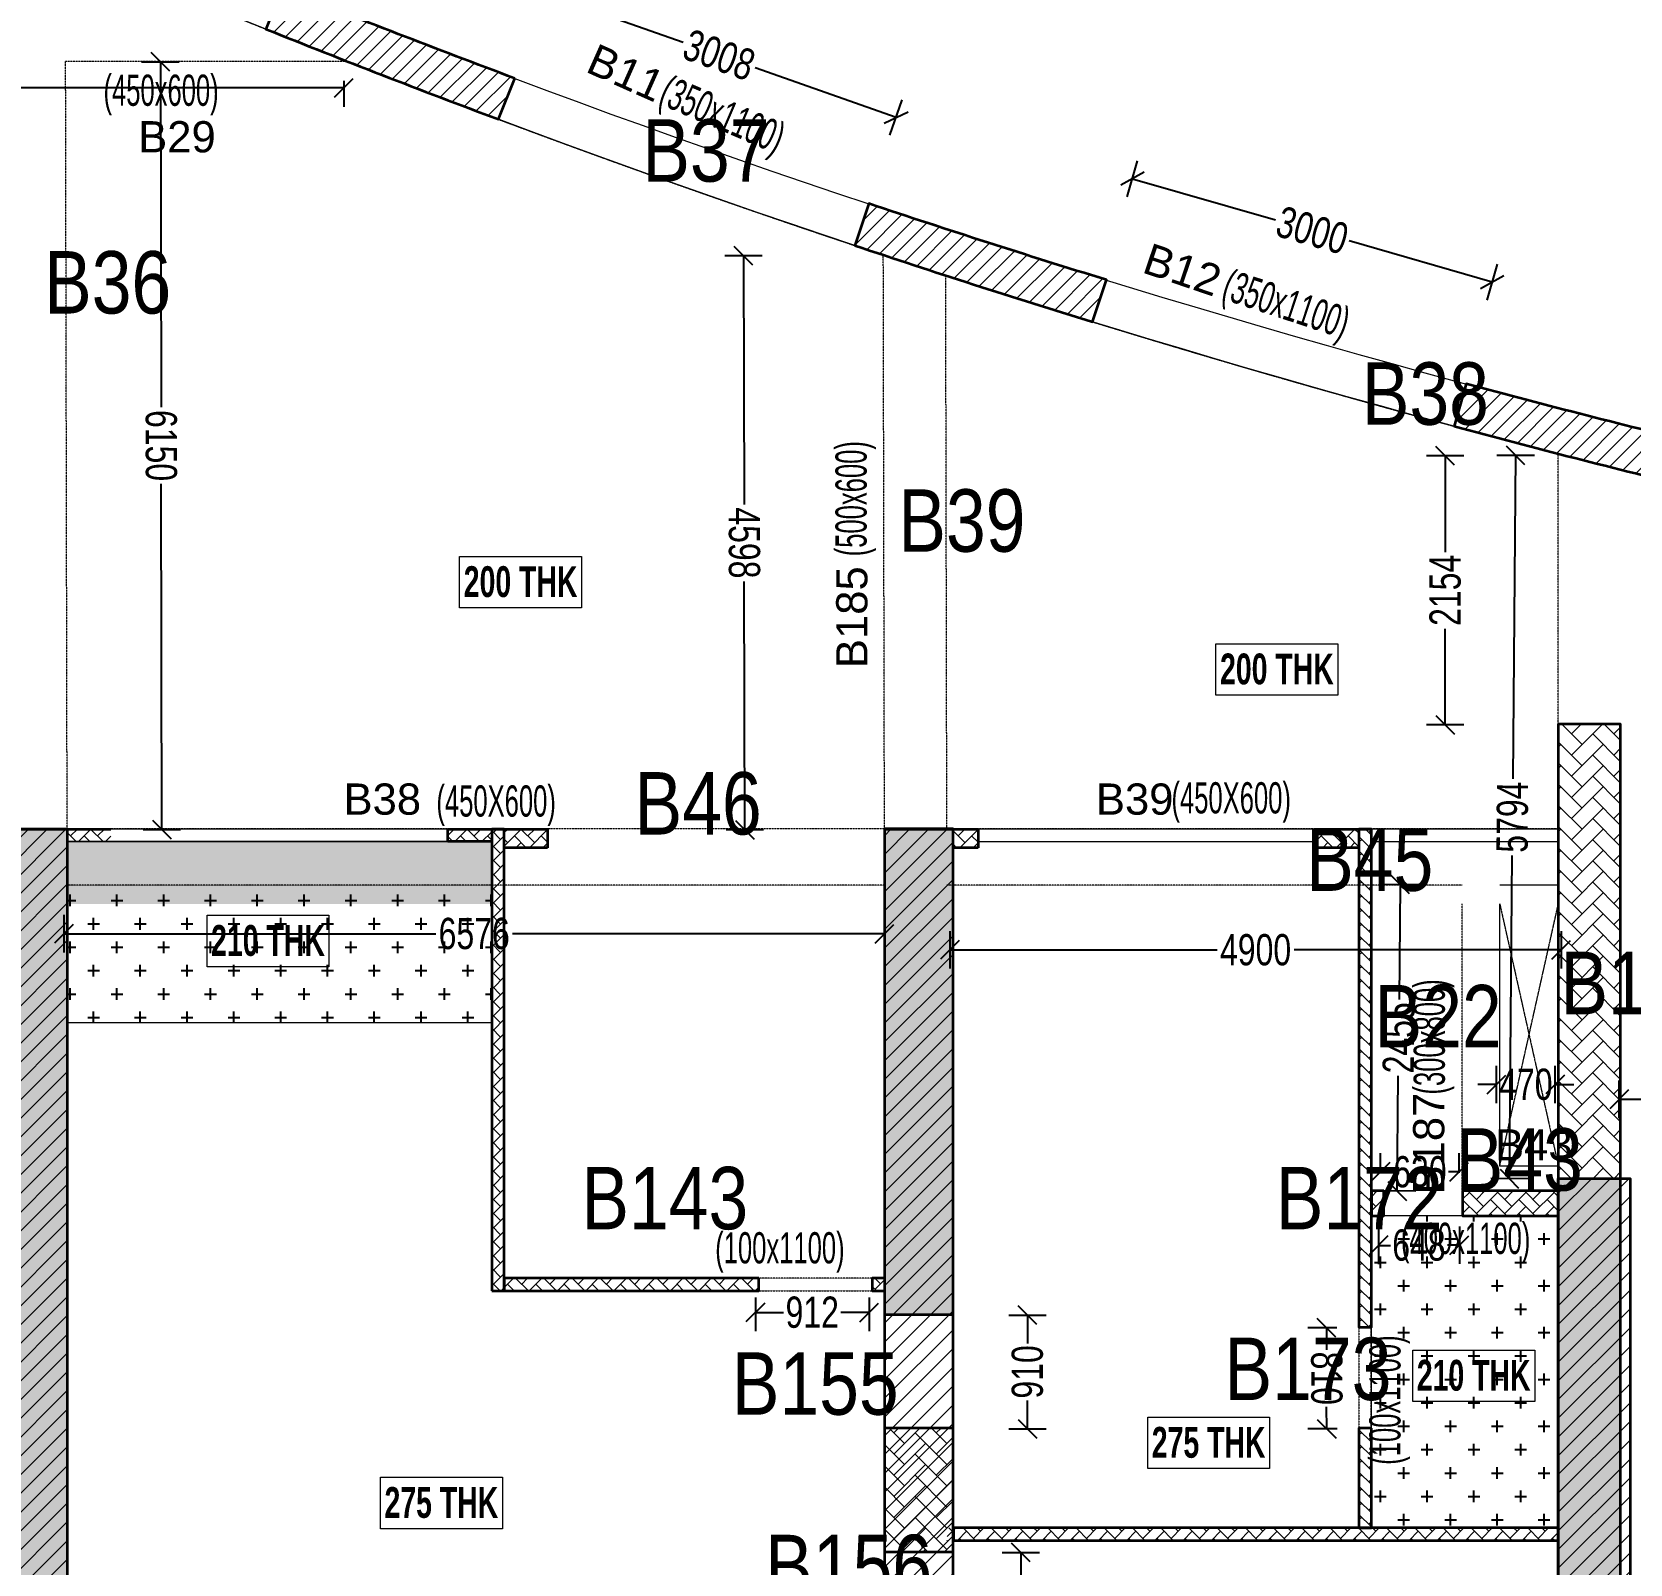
# Model space of a CAD drawing. Header units: millimetres. Extents: x 1 to 72184, y 68 to 60126.
# Drawn here: x 52328 to 65135, y 27172 to 39447 of the extents above; entities that cross this region are included whole.
import ezdxf
from ezdxf.enums import TextEntityAlignment as Align

# ---------------------------------------------------------------- set-up
doc = ezdxf.new("R2010")
doc.units = ezdxf.units.MM
doc.linetypes.add('HIDDEN', pattern=[0.375, 0.25, -0.125])
for name, color, linetype, lineweight in [('A-FLOR-IDEN', 11, 'Continuous', 9), ('A-HIDD-ABVE', 8, 'HIDDEN', 20), ('S-BEAM', 7, 'Continuous', 18), ('S-BEAM-IDEN', 2, 'Continuous', 9), ('S-COL HATCH', 9, 'Continuous', 0), ('S-COLS', 5, 'Continuous', 35), ('S-WALL', 4, 'Continuous', 18)]:
    doc.layers.add(name, color=color, linetype=linetype, lineweight=lineweight)
for name, color, linetype in [('Abhinav working', 6, 'Continuous'), ('Beam Nos', 7, 'Continuous'), ('changes', 7, 'Continuous'), ('SUNK SLAB', 8, 'Continuous')]:
    doc.layers.add(name, color=color, linetype=linetype)
doc.styles.add('Dim.s & Anno.(Misc.)', font='ARIALN.TTF')
doc.styles.add('SC-BBS1', font='SansSerif')
doc.styles.add('SOBHA', font='swisscl.ttf')
doc.styles.add('Swis721 LtCn BT', font='swisscl.ttf', dxfattribs={"width": 0.9, "height": 233.355162})
doc.styles.add('Swis721 LtCn BT_B', font='', dxfattribs={"width": 0.9, "height": 246.918336})
doc.styles.get('Swis721 LtCn BT_B').set_extended_font_data('Swis721 LtCn BT', bold=True)
doc.dimstyles.new('S-100', dxfattribs={"dimscale": 100, "dimtxt": 2.5, "dimasz": 1.5, "dimexe": 1.5, "dimexo": 1.5, "dimgap": 0.1, "dimtad": 0, "dimdec": 0, "dimrnd": 0.0005, "dimzin": 0, "dimdsep": 46, "dimtxsty": 'SOBHA', "dimblk": 'OBLIQUE', "dimcen": 0.09, "dimclrd": 8, "dimclre": 8, "dimclrt": 6, "dimadec": 0, "dimazin": 0, "dimtfac": 1, "dimtdec": 0, "dimtofl": 0, "dimtmove": 0, "dimatfit": 3, "dimfxl": 1.5, "dimfxlon": 1, "dimtolj": 1, "dimtzin": 0, "dimlwd": -1, "dimlwe": -1, "dimarcsym": 0})
pattern_1 = [(45, (-31699446.87, 20890861.25), (-75.1300955, 75.1300955), [])]
pattern_2 = [(45, (-31802317.5, 20729084.55), (0, 169.7056275), [360, -120]), (135, (-31802232.65, 20729169.4), (1e-14, 169.7056275), [360, -120])]
pattern_3 = [(45, (-15037.47, -17858.63), (0, 107.76307), [228.6, -76.2]), (135, (-14983.584, -17804.75), (7e-15, 107.76307), [228.6, -76.2])]
pattern_4 = [(45, (-31215772.29, 20872216.62), (-66.29126074, 66.29126074), [])]
pattern_5 = [(45, (-31782559.27, 20745945.294), (3e-14, 113.13708499), [240, -80]), (135, (-31782502.7, 20746001.86), (4e-14, 113.13708499), [240, -80])]

# ---------------------------------------------------------------- blocks, each defined once
blk = doc.blocks.new('A$Cd226b1b4')
at = {"layer": 'S-COL HATCH', "transparency": 33554687}
h = blk.add_hatch(dxfattribs=at)
h.set_pattern_fill('ANSI31', color=256, scale=850)
h.set_pattern_definition(pattern_1)
h.paths.add_polyline_path([(40725, 12225), (40225, 12225), (40225, 21925), (40725, 21925)])
h = blk.add_hatch(dxfattribs=at)
h.set_pattern_fill('ANSI31', color=256, scale=850)
h.set_pattern_definition(pattern_1)
h.paths.add_polyline_path([(43075, 10925), (43075, 10525), (47825, 10525), (47825, 10925)])
h.paths.add_polyline_path([(47825, 21925), (47275, 21925), (47275, 10925), (47825, 10925)])
h = blk.add_hatch(dxfattribs=at)
h.set_pattern_fill('ANSI31', color=256, scale=850)
h.set_pattern_definition(pattern_1)
h.paths.add_polyline_path([(53250, 7625), (53250, 19125), (52675, 19125), (52675, 8025), (47865, 8025), (47865, 8525), (47465, 8525), (47465, 7625)])
at = {"layer": 'S-COLS', "elevation": 0}
for points in [[(40725, 12225), (40225, 12225), (40225, 21925), (40725, 21925)], [(53250, 7625), (47465, 7625), (47465, 8525), (47865, 8525), (47865, 8025), (52675, 8025), (52675, 19125), (53250, 19125)]]:
    blk.add_lwpolyline(points, close=True, dxfattribs=at)
blk.add_lwpolyline([(47825, 10925), (47825, 21925), (47275, 21925), (47275, 10925), (47825, 10925)], dxfattribs=at)
blk = doc.blocks.new('A$Cbe320e20')
at = {"layer": 'S-COL HATCH'}
h = blk.add_hatch(dxfattribs=at)
h.set_pattern_fill('AR-HBONE', color=256, scale=30)
h.set_pattern_definition(pattern_2)
h.paths.add_polyline_path([(45304, 17040), (44804, 17040), (44804, 13401), (45304, 13401)])
at = {"layer": 'S-COL HATCH', "transparency": 33554687}
h = blk.add_hatch(color=256, dxfattribs=at)
h.dxf.hatch_style = 1
h.paths.add_polyline_path([(32854, 16200), (32354, 16200), (32354, 6500), (32854, 6500)])
h = blk.add_hatch(color=256, dxfattribs=at)
h.dxf.hatch_style = 1
h.paths.add_polyline_path([(39404, 12310), (39954, 12310), (39954, 16200), (39404, 16200)])
h = blk.add_hatch(color=256, dxfattribs=at)
h.dxf.hatch_style = 1
h.paths.add_polyline_path([(44804, 13401), (45304, 13401), (45304, 9451), (44804, 9451)])
at = {"layer": 'S-COL HATCH'}
h = blk.add_hatch(dxfattribs=at)
h.set_pattern_fill('AR-HBONE', color=256, scale=30)
h.set_pattern_definition(pattern_2)
h.paths.add_polyline_path([(39404, 10410), (39954, 10410), (39954, 11400), (39404, 11400)])
at = {"layer": 'S-WALL'}
h = blk.add_hatch(dxfattribs=at)
h.set_pattern_fill('FP_1', color=1, style=0, pattern_type=2)
h.set_pattern_definition(pattern_3)
h.paths.add_polyline_path([(32854, 16100), (32854, 16200), (33204, 16200), (33204, 16100)])
h = blk.add_hatch(dxfattribs=at)
h.set_pattern_fill('FP_1', color=1, style=0, pattern_type=2)
h.set_pattern_definition(pattern_3)
h.paths.add_polyline_path([(32854, 16100), (32854, 16200), (33204, 16200), (33204, 16100)])
h = blk.add_hatch(dxfattribs=at)
h.set_pattern_fill('FP_1', color=1, style=0, pattern_type=2)
h.set_pattern_definition(pattern_3)
h.paths.add_polyline_path([(35904, 16100), (35904, 16200), (36254, 16200), (36254, 16100)])
h = blk.add_hatch(dxfattribs=at)
h.set_pattern_fill('FP_1', color=1, style=0, pattern_type=2)
h.set_pattern_definition(pattern_3)
h.paths.add_polyline_path([(35904, 16100), (35904, 16200), (36254, 16200), (36254, 16100)])
h = blk.add_hatch(dxfattribs=at)
h.set_pattern_fill('FP_1', color=1, style=0, pattern_type=2)
h.set_pattern_definition(pattern_3)
h.paths.add_polyline_path([(36354, 16050), (36354, 16200), (36704, 16200), (36704, 16050)])
h = blk.add_hatch(dxfattribs=at)
h.set_pattern_fill('FP_1', color=1, style=0, pattern_type=2)
h.set_pattern_definition(pattern_3)
h.paths.add_polyline_path([(36354, 16050), (36354, 16200), (36704, 16200), (36704, 16050)])
h = blk.add_hatch(dxfattribs=at)
h.set_pattern_fill('FP_1', color=1, style=0, pattern_type=2)
h.set_pattern_definition(pattern_3)
h.paths.add_polyline_path([(39954, 16050), (39954, 16200), (40154, 16200), (40154, 16050)])
h = blk.add_hatch(dxfattribs=at)
h.set_pattern_fill('FP_1', color=1, style=0, pattern_type=2)
h.set_pattern_definition(pattern_3)
h.paths.add_polyline_path([(39954, 16050), (39954, 16200), (40154, 16200), (40154, 16050)])
h = blk.add_hatch(dxfattribs=at)
h.set_pattern_fill('FP_1', color=1, style=0, pattern_type=2)
h.set_pattern_definition(pattern_3)
h.paths.add_polyline_path([(43204, 16050), (42854, 16050), (42854, 16200), (43204, 16200)])
h = blk.add_hatch(dxfattribs=at)
h.set_pattern_fill('FP_1', color=1, style=0, pattern_type=2)
h.set_pattern_definition(pattern_3)
h.paths.add_polyline_path([(43204, 16050), (42854, 16050), (42854, 16200), (43204, 16200)])
at = {"layer": 'S-COLS'}
for p, q in [((44804, 17040), (44804, 17040)), ((44804, 13401), (45304, 13401))]:
    blk.add_line(p, q, dxfattribs=at)
for points in [[(44804, 17040), (44804, 9451), (45304, 9451), (45304, 17040)], [(39954, 16200), (39404, 16200), (39404, 12310), (39954, 12310)], [(39954, 11400), (39404, 11400), (39404, 10410), (39954, 10410)]]:
    blk.add_lwpolyline(points, close=True, dxfattribs=at)
at = {"layer": 'S-COLS', "elevation": 0}
blk.add_lwpolyline([(32854, 6500), (32354, 6500), (32354, 16200), (32854, 16200)], close=True, dxfattribs=at)
at = {"layer": 'S-WALL', "lineweight": 35}
for p, q in [((32354, 16200), (33204, 16200)), ((35904, 16200), (36704, 16200)), ((39404, 16200), (40154, 16200))]:
    blk.add_line(p, q, dxfattribs=at)
at = {"layer": 'S-WALL', "color": 7}
for p, q in [((35904, 16200), (33204, 16200)), ((42854, 16200), (40154, 16200)), ((44804, 16200), (43304, 16200)), ((32854, 16100), (35904, 16100)), ((40154, 16100), (42854, 16100)), ((43304, 16100), (44804, 16100))]:
    blk.add_line(p, q, dxfattribs=at)
at = {"layer": 'S-WALL', "color": 5, "lineweight": 35}
for p, q in [((35904, 16100), (35904, 16200)), ((36704, 16200), (36704, 16050)), ((40154, 16200), (40154, 16050)), ((42854, 16050), (42854, 16200)), ((42854, 16200), (43304, 16200)), ((36254, 16100), (35904, 16100)), ((36704, 16050), (36354, 16050)), ((40154, 16050), (39954, 16050)), ((43204, 16050), (42854, 16050))]:
    blk.add_line(p, q, dxfattribs=at)
blk = doc.blocks.new('_OBLIQUE')
at = {"color": 0, "linetype": 'ByBlock'}
blk.add_line((-0.5, -0.5), (0.5, 0.5), dxfattribs=at)
blk = doc.blocks.new('*D541')
at = {"layer": 'Abhinav working', "color": 8, "transparency": 16777216}
for p, q in [((41331, 39057), (41331, 38849)), ((41331, 38999), (47697, 38999)), ((54828, 38998), (48462, 38999)), ((54828, 39056), (54828, 38848))]:
    blk.add_line(p, q, dxfattribs=at)
at = {"layer": 'Defpoints', "color": 0, "transparency": 16777216}
for p in [(41331, 39207, 0), (54828, 39206), (41331, 38999)]:
    blk.add_point(p, dxfattribs=at)
at = {"layer": 'Abhinav working', "color": 8, "transparency": 16777216, "xscale": 150, "yscale": 150, "zscale": 150}
for p, rotation in [((41331, 38999), 179.9950339990735), ((54828, 38998), 359.9950339990735)]:
    blk.add_blockref('_OBLIQUE', p, dxfattribs=dict(at, rotation=rotation))
at = {"layer": 'Abhinav working', "color": 6, "transparency": 16777216, "insert": (48079, 38999), "char_height": 250, "attachment_point": 5, "rotation": 359.995, "style": 'SOBHA'}
blk.add_mtext('\\A1;13496', dxfattribs=at)
blk = doc.blocks.new('*D545')
at = {"layer": 'Abhinav working', "color": 8, "transparency": 16777216}
for p, q in [((53207, 39208), (53507, 39208)), ((53357, 39208), (53362, 36440)), ((53369, 33058), (53364, 35826)), ((53219, 33058), (53519, 33058))]:
    blk.add_line(p, q, dxfattribs=at)
at = {"layer": 'Defpoints', "color": 0, "transparency": 16777216}
for p in [(52571, 39206, 0), (52584, 33056, 0), (53369, 33058)]:
    blk.add_point(p, dxfattribs=at)
at = {"layer": 'Abhinav working', "color": 8, "transparency": 16777216, "xscale": 150, "yscale": 150, "zscale": 150}
for p, rotation in [((53357, 39208), 90.11546727466138), ((53369, 33058), 270.1154672746614)]:
    blk.add_blockref('_OBLIQUE', p, dxfattribs=dict(at, rotation=rotation))
at = {"layer": 'Abhinav working', "color": 6, "transparency": 16777216, "insert": (53363, 36133), "char_height": 250, "attachment_point": 5, "rotation": 270.1155, "style": 'SOBHA'}
blk.add_mtext('\\A1;6150', dxfattribs=at)
blk = doc.blocks.new('*D546')
at = {"layer": 'Abhinav working', "color": 8, "transparency": 16777216}
for p, q in [((56366, 39620), (56466, 39903)), ((56416, 39762), (57546, 39364)), ((59253, 38762), (58124, 39160)), ((59204, 38620), (59303, 38903))]:
    blk.add_line(p, q, dxfattribs=at)
at = {"layer": 'Defpoints', "color": 0, "transparency": 16777216}
for p in [(56171, 39066, 0), (59253, 38762), (59008, 38066, 0)]:
    blk.add_point(p, dxfattribs=at)
at = {"layer": 'Abhinav working', "color": 8, "transparency": 16777216, "xscale": 150, "yscale": 150, "zscale": 150}
for p, rotation in [((56416, 39762), 160.5791166596524), ((59253, 38762), 340.5791166596524)]:
    blk.add_blockref('_OBLIQUE', p, dxfattribs=dict(at, rotation=rotation))
at = {"layer": 'Abhinav working', "color": 6, "transparency": 16777216, "insert": (57835, 39262), "char_height": 250, "attachment_point": 5, "rotation": 340.5791, "style": 'SOBHA'}
blk.add_mtext('\\A1;3008', dxfattribs=at)
blk = doc.blocks.new('*D547')
at = {"layer": 'Abhinav working', "color": 8, "transparency": 16777216}
for p, q in [((61106, 38127), (61188, 38415)), ((61147, 38271), (62294, 37942)), ((64030, 37443), (62884, 37772)), ((63989, 37299), (64072, 37587))]:
    blk.add_line(p, q, dxfattribs=at)
at = {"layer": 'Defpoints', "color": 0, "transparency": 16777216}
for p in [(60912, 37451, 0), (64030, 37443), (63795, 36623, 0)]:
    blk.add_point(p, dxfattribs=at)
at = {"layer": 'Abhinav working', "color": 8, "transparency": 16777216, "xscale": 150, "yscale": 150, "zscale": 150}
for p, rotation in [((61147, 38271), 163.9725199332934), ((64030, 37443), 343.9725199332934)]:
    blk.add_blockref('_OBLIQUE', p, dxfattribs=dict(at, rotation=rotation))
at = {"layer": 'Abhinav working', "color": 6, "transparency": 16777216, "insert": (62589, 37857), "char_height": 250, "attachment_point": 5, "rotation": 343.9725, "style": 'SOBHA'}
blk.add_mtext('\\A1;3000', dxfattribs=at)
blk = doc.blocks.new('*D548')
at = {"layer": 'Abhinav working', "color": 8, "transparency": 16777216}
for p, q in [((58181, 37653), (57881, 37652)), ((58031, 37652), (58035, 35661)), ((58040, 33054), (58036, 35045)), ((58190, 33054), (57890, 33054))]:
    blk.add_line(p, q, dxfattribs=at)
at = {"layer": 'Defpoints', "color": 0, "transparency": 16777216}
for p in [(59125, 37655), (58031, 37652), (59134, 33056)]:
    blk.add_point(p, dxfattribs=at)
at = {"layer": 'Abhinav working', "color": 8, "transparency": 16777216, "xscale": 150, "yscale": 150, "zscale": 150}
for p, rotation in [((58031, 37652), 90.11535317264504), ((58040, 33054), 270.1153531726451)]:
    blk.add_blockref('_OBLIQUE', p, dxfattribs=dict(at, rotation=rotation))
at = {"layer": 'Abhinav working', "color": 6, "transparency": 16777216, "insert": (58036, 35353), "char_height": 250, "attachment_point": 5, "rotation": 270.1154, "style": 'SOBHA'}
blk.add_mtext('\\A1;4598', dxfattribs=at)
blk = doc.blocks.new('*D549')
at = {"layer": 'Abhinav working', "color": 8, "transparency": 16777216}
for p, q in [((64368, 36052), (64068, 36054)), ((64218, 36053), (64195, 33464)), ((64168, 30259), (64190, 32848)), ((64318, 30258), (64018, 30261))]:
    blk.add_line(p, q, dxfattribs=at)
at = {"layer": 'Defpoints', "color": 0, "transparency": 16777216}
for p in [(64584, 36050, 0), (64168, 30259), (64534, 30256)]:
    blk.add_point(p, dxfattribs=at)
at = {"layer": 'Abhinav working', "color": 8, "transparency": 16777216, "xscale": 150, "yscale": 150, "zscale": 150}
for p, rotation in [((64218, 36053), 89.50474236574914), ((64168, 30259), 269.5047423657491)]:
    blk.add_blockref('_OBLIQUE', p, dxfattribs=dict(at, rotation=rotation))
at = {"layer": 'Abhinav working', "color": 6, "transparency": 16777216, "insert": (64193, 33156), "char_height": 250, "attachment_point": 5, "rotation": 89.5047, "style": 'SOBHA'}
blk.add_mtext('\\A1;5794', dxfattribs=at)
blk = doc.blocks.new('*D552')
at = {"layer": 'Abhinav working', "color": 8, "transparency": 16777216}
for p, q in [((65048, 30745), (65048, 31045)), ((69548, 30745), (69548, 31045)), ((65048, 30895), (66990, 30895)), ((69548, 30895), (67607, 30895))]:
    blk.add_line(p, q, dxfattribs=at)
at = {"layer": 'Defpoints', "color": 0, "transparency": 16777216}
for p in [(69548, 30895), (65048, 29656, 0), (69548, 29656, 0)]:
    blk.add_point(p, dxfattribs=at)
at = {"layer": 'Abhinav working', "color": 8, "transparency": 16777216, "xscale": 150, "yscale": 150, "zscale": 150, "rotation": 180}
blk.add_blockref('_OBLIQUE', (65048, 30895), dxfattribs=at)
at = {"layer": 'Abhinav working', "color": 8, "transparency": 16777216, "xscale": 150, "yscale": 150, "zscale": 150}
blk.add_blockref('_OBLIQUE', (69548, 30895), dxfattribs=at)
at = {"layer": 'Abhinav working', "color": 6, "transparency": 16777216, "insert": (67298, 30895), "char_height": 250, "attachment_point": 5, "style": 'SOBHA'}
blk.add_mtext('\\A1;4500', dxfattribs=at)
blk = doc.blocks.new('*D553')
at = {"layer": 'Abhinav working', "color": 8, "transparency": 16777216}
for p, q in [((59684, 32242), (59684, 31942)), ((64584, 32242), (64584, 31942)), ((59684, 32092), (61826, 32092)), ((64584, 32092), (62442, 32092))]:
    blk.add_line(p, q, dxfattribs=at)
at = {"layer": 'Defpoints', "color": 0, "transparency": 16777216}
for p in [(59684, 32606), (64584, 32606), (64584, 32092)]:
    blk.add_point(p, dxfattribs=at)
at = {"layer": 'Abhinav working', "color": 8, "transparency": 16777216, "xscale": 150, "yscale": 150, "zscale": 150, "rotation": 180}
blk.add_blockref('_OBLIQUE', (59684, 32092), dxfattribs=at)
at = {"layer": 'Abhinav working', "color": 8, "transparency": 16777216, "xscale": 150, "yscale": 150, "zscale": 150}
blk.add_blockref('_OBLIQUE', (64584, 32092), dxfattribs=at)
at = {"layer": 'Abhinav working', "color": 6, "transparency": 16777216, "insert": (62134, 32092), "char_height": 250, "attachment_point": 5, "style": 'SOBHA'}
blk.add_mtext('\\A1;4900', dxfattribs=at)
blk = doc.blocks.new('*D554')
at = {"layer": 'Abhinav working', "color": 8, "transparency": 16777216}
for p, q in [((52584, 32372), (52584, 32072)), ((59160, 32372), (59160, 32072)), ((52584, 32222), (55565, 32222)), ((59160, 32222), (56179, 32222))]:
    blk.add_line(p, q, dxfattribs=at)
at = {"layer": 'Defpoints', "color": 0, "transparency": 16777216}
for p in [(52584, 32606), (59160, 32611), (59160, 32222)]:
    blk.add_point(p, dxfattribs=at)
at = {"layer": 'Abhinav working', "color": 8, "transparency": 16777216, "xscale": 150, "yscale": 150, "zscale": 150, "rotation": 180}
blk.add_blockref('_OBLIQUE', (52584, 32222), dxfattribs=at)
at = {"layer": 'Abhinav working', "color": 8, "transparency": 16777216, "xscale": 150, "yscale": 150, "zscale": 150}
blk.add_blockref('_OBLIQUE', (59160, 32222), dxfattribs=at)
at = {"layer": 'Abhinav working', "color": 6, "transparency": 16777216, "insert": (55872, 32222), "char_height": 250, "attachment_point": 5, "style": 'SOBHA'}
blk.add_mtext('\\A1;6576', dxfattribs=at)
blk = doc.blocks.new('*D472')
at = {"layer": 'Abhinav working', "color": 8, "transparency": 16777216}
for p, q in [((63804, 36050), (63504, 36050)), ((63654, 36050), (63654, 35280)), ((63654, 33896), (63654, 34665)), ((63804, 33896), (63504, 33896))]:
    blk.add_line(p, q, dxfattribs=at)
at = {"layer": 'Defpoints', "color": 0, "transparency": 16777216}
for p in [(63654, 36050), (64534, 36050, 0), (64534, 33896)]:
    blk.add_point(p, dxfattribs=at)
at = {"layer": 'Abhinav working', "color": 8, "transparency": 16777216, "xscale": 150, "yscale": 150, "zscale": 150}
for p, rotation in [((63654, 36050), 90), ((63654, 33896), 270)]:
    blk.add_blockref('_OBLIQUE', p, dxfattribs=dict(at, rotation=rotation))
at = {"layer": 'Abhinav working', "color": 6, "transparency": 16777216, "insert": (63654, 34973), "char_height": 250, "attachment_point": 5, "rotation": 90, "style": 'SOBHA'}
blk.add_mtext('\\A1;2154', dxfattribs=at)
blk = doc.blocks.new('*D473')
at = {"layer": 'Abhinav working', "color": 8, "transparency": 16777216}
for p, q in [((65702, 33896), (66002, 33896)), ((65852, 33896), (65852, 32383)), ((65852, 30256), (65852, 31769)), ((65702, 30256), (66002, 30256))]:
    blk.add_line(p, q, dxfattribs=at)
at = {"layer": 'Defpoints', "color": 0, "transparency": 16777216}
for p in [(65034, 33896), (65852, 33896), (65034, 30256)]:
    blk.add_point(p, dxfattribs=at)
at = {"layer": 'Abhinav working', "color": 8, "transparency": 16777216, "xscale": 150, "yscale": 150, "zscale": 150}
for p, rotation in [((65852, 33896), 90.00122348492923), ((65852, 30256), 270.0012234849292)]:
    blk.add_blockref('_OBLIQUE', p, dxfattribs=dict(at, rotation=rotation))
at = {"layer": 'Abhinav working', "color": 6, "transparency": 16777216, "insert": (65852, 32076), "char_height": 250, "attachment_point": 5, "rotation": 270.0012, "style": 'SOBHA'}
blk.add_mtext('\\A1;3639', dxfattribs=at)
blk = doc.blocks.new('*D474')
at = {"layer": 'Abhinav working', "color": 8, "transparency": 16777216}
for p, q in [((63443, 32614), (63143, 32617)), ((63293, 32616), (63284, 31694)), ((63269, 30160), (63278, 31082)), ((63419, 30159), (63119, 30162))]:
    blk.add_line(p, q, dxfattribs=at)
at = {"layer": 'Defpoints', "color": 0, "transparency": 16777216}
for p in [(63791, 32611), (63269, 30160), (63767, 30156)]:
    blk.add_point(p, dxfattribs=at)
at = {"layer": 'Abhinav working', "color": 8, "transparency": 16777216, "xscale": 150, "yscale": 150, "zscale": 150}
for p, rotation in [((63293, 32616), 89.4352942243009), ((63269, 30160), 269.4352942243008)]:
    blk.add_blockref('_OBLIQUE', p, dxfattribs=dict(at, rotation=rotation))
at = {"layer": 'Abhinav working', "color": 6, "transparency": 16777216, "insert": (63281, 31388), "char_height": 250, "attachment_point": 5, "rotation": 89.4353, "style": 'SOBHA'}
blk.add_mtext('\\A1;2455', dxfattribs=at)
blk = doc.blocks.new('*D475')
at = {"layer": 'Abhinav working', "color": 8, "transparency": 16777216}
for p, q in [((64065, 30864), (64065, 31164)), ((64535, 30864), (64535, 31164)), ((64065, 31014), (63915, 31014)), ((64535, 31014), (64685, 31014))]:
    blk.add_line(p, q, dxfattribs=at)
at = {"layer": 'Defpoints', "color": 0, "transparency": 16777216}
for p in [(64535, 31014), (64065, 30356), (64535, 30356)]:
    blk.add_point(p, dxfattribs=at)
at = {"layer": 'Abhinav working', "color": 8, "transparency": 16777216, "xscale": 150, "yscale": 150, "zscale": 150}
for p, rotation in [((64065, 31014), 359.999607026913), ((64535, 31014), 179.999607026913)]:
    blk.add_blockref('_OBLIQUE', p, dxfattribs=dict(at, rotation=rotation))
at = {"layer": 'Abhinav working', "color": 6, "transparency": 16777216, "insert": (64300, 31014), "char_height": 250, "attachment_point": 5, "rotation": 359.9996, "style": 'SOBHA'}
blk.add_mtext('\\A1;470', dxfattribs=at)
blk = doc.blocks.new('*D476')
at = {"layer": 'Abhinav working', "color": 8, "transparency": 16777216}
for p, q in [((63136, 30306), (63136, 30463)), ((63766, 30306), (63766, 30463)), ((63136, 30313), (63223, 30313)), ((63766, 30313), (63680, 30313))]:
    blk.add_line(p, q, dxfattribs=at)
at = {"layer": 'Defpoints', "color": 0, "transparency": 16777216}
for p in [(63766, 30313), (63136, 30156), (63766, 30156)]:
    blk.add_point(p, dxfattribs=at)
at = {"layer": 'Abhinav working', "color": 8, "transparency": 16777216, "xscale": 150, "yscale": 150, "zscale": 150}
for p, rotation in [((63136, 30313), 180.0018752856586), ((63766, 30313), 0.0018752856586529)]:
    blk.add_blockref('_OBLIQUE', p, dxfattribs=dict(at, rotation=rotation))
at = {"layer": 'Abhinav working', "color": 6, "transparency": 16777216, "insert": (63451, 30313), "char_height": 250, "attachment_point": 5, "rotation": 0.0019, "style": 'SOBHA'}
blk.add_mtext('\\A1;630', dxfattribs=at)
blk = doc.blocks.new('*D293')
at = {"layer": 'Abhinav working', "color": 8, "transparency": 16777216}
for p, q in [((58125, 29306), (58125, 29038)), ((59037, 29306), (59037, 29038)), ((58125, 29188), (58352, 29188)), ((59037, 29188), (58809, 29188))]:
    blk.add_line(p, q, dxfattribs=at)
at = {"layer": 'Defpoints', "color": 0, "transparency": 16777216}
for p in [(58125, 29456), (59037, 29456), (59037, 29188)]:
    blk.add_point(p, dxfattribs=at)
at = {"layer": 'Abhinav working', "color": 8, "transparency": 16777216, "xscale": 150, "yscale": 150, "zscale": 150, "rotation": 180}
blk.add_blockref('_OBLIQUE', (58125, 29188), dxfattribs=at)
at = {"layer": 'Abhinav working', "color": 8, "transparency": 16777216, "xscale": 150, "yscale": 150, "zscale": 150}
blk.add_blockref('_OBLIQUE', (59037, 29188), dxfattribs=at)
at = {"layer": 'Abhinav working', "color": 6, "transparency": 16777216, "insert": (58581, 29188), "char_height": 250, "attachment_point": 5, "style": 'SOBHA'}
blk.add_mtext('\\A1;912', dxfattribs=at)
blk = doc.blocks.new('*D294')
at = {"layer": 'Abhinav working', "color": 8, "transparency": 16777216}
for p, q in [((60156, 29166), (60456, 29166)), ((60306, 29166), (60306, 28939)), ((60306, 28256), (60306, 28482)), ((60156, 28256), (60456, 28256))]:
    blk.add_line(p, q, dxfattribs=at)
at = {"layer": 'Defpoints', "color": 0, "transparency": 16777216}
for p in [(59685, 29166), (59685, 28256), (60306, 28256)]:
    blk.add_point(p, dxfattribs=at)
at = {"layer": 'Abhinav working', "color": 8, "transparency": 16777216, "xscale": 150, "yscale": 150, "zscale": 150}
for p, rotation in [((60306, 29166), 90), ((60306, 28256), 270)]:
    blk.add_blockref('_OBLIQUE', p, dxfattribs=dict(at, rotation=rotation))
at = {"layer": 'Abhinav working', "color": 6, "transparency": 16777216, "insert": (60306, 28711), "char_height": 250, "attachment_point": 5, "rotation": 90, "style": 'SOBHA'}
blk.add_mtext('\\A1;910', dxfattribs=at)
blk = doc.blocks.new('*D295')
at = {"layer": 'Abhinav working', "color": 8, "transparency": 16777216}
for p, q in [((60103, 27265), (60403, 27265)), ((60253, 27265), (60253, 27009)), ((60252, 26295), (60252, 26551)), ((60102, 26295), (60402, 26295))]:
    blk.add_line(p, q, dxfattribs=at)
at = {"layer": 'Defpoints', "color": 0, "transparency": 16777216}
for p in [(59635, 27266), (59634, 26296), (60252, 26295)]:
    blk.add_point(p, dxfattribs=at)
at = {"layer": 'Abhinav working', "color": 8, "transparency": 16777216, "xscale": 150, "yscale": 150, "zscale": 150}
for p, rotation in [((60253, 27265), 89.95075170621118), ((60252, 26295), 269.9507517062112)]:
    blk.add_blockref('_OBLIQUE', p, dxfattribs=dict(at, rotation=rotation))
at = {"layer": 'Abhinav working', "color": 6, "transparency": 16777216, "insert": (60252, 26780), "char_height": 250, "attachment_point": 5, "rotation": 89.9508, "style": 'SOBHA'}
blk.add_mtext('\\A1;970', dxfattribs=at)
blk = doc.blocks.new('*D301')
at = {"layer": 'Abhinav working', "color": 8, "transparency": 16777216}
for p, q in [((63119, 29875), (63119, 29575)), ((63767, 29876), (63767, 29576)), ((63119, 29725), (63214, 29725)), ((63767, 29726), (63672, 29726))]:
    blk.add_line(p, q, dxfattribs=at)
at = {"layer": 'Defpoints', "color": 0, "transparency": 16777216}
for p in [(63119, 30155), (63767, 30156), (63119, 29725)]:
    blk.add_point(p, dxfattribs=at)
at = {"layer": 'Abhinav working', "color": 8, "transparency": 16777216, "xscale": 150, "yscale": 150, "zscale": 150}
for p, rotation in [((63119, 29725), 180.046843777255), ((63767, 29726), 0.0468437772550878)]:
    blk.add_blockref('_OBLIQUE', p, dxfattribs=dict(at, rotation=rotation))
at = {"layer": 'Abhinav working', "color": 6, "transparency": 16777216, "insert": (63443, 29726), "char_height": 250, "attachment_point": 5, "rotation": 0.0468, "style": 'SOBHA'}
blk.add_mtext('\\A1;648', dxfattribs=at)
blk = doc.blocks.new('*D302')
at = {"layer": 'Abhinav working', "color": 8, "transparency": 16777216}
for p, q in [((62785, 29065), (62552, 29065)), ((62702, 29065), (62702, 28889)), ((62704, 28255), (62703, 28431)), ((62787, 28255), (62554, 28255))]:
    blk.add_line(p, q, dxfattribs=at)
at = {"layer": 'Defpoints', "color": 0, "transparency": 16777216}
for p in [(62702, 29065), (62935, 29066), (62937, 28256)]:
    blk.add_point(p, dxfattribs=at)
at = {"layer": 'Abhinav working', "color": 8, "transparency": 16777216, "xscale": 150, "yscale": 150, "zscale": 150}
for p, rotation in [((62702, 29065), 90.133115041715), ((62704, 28255), 270.133115041715)]:
    blk.add_blockref('_OBLIQUE', p, dxfattribs=dict(at, rotation=rotation))
at = {"layer": 'Abhinav working', "color": 6, "transparency": 16777216, "insert": (62703, 28660), "char_height": 250, "attachment_point": 5, "rotation": 270.1331, "style": 'SOBHA'}
blk.add_mtext('\\A1;810', dxfattribs=at)

msp = doc.modelspace()

# ---------------------------------------------------------------- hatches: boundary and pattern name
at = {"layer": 'S-COL HATCH', "transparency": 33554687}
h = msp.add_hatch(dxfattribs=at)
h.set_pattern_fill('ANSI31', color=256, scale=750)
h.set_pattern_definition(pattern_4)
h.paths.add_polyline_path([(56066.8, 38747), (56198.4, 39074.5, -0.0060148), (54333.2, 39796.9), (54202, 39470.3, 0.0060303)])
h = msp.add_hatch(dxfattribs=at)
h.set_pattern_fill('ANSI31', color=256, scale=750)
h.set_pattern_definition(pattern_4)
h.paths.add_polyline_path([(60826.7, 37124.7), (60938.9, 37460.3, -0.0060148), (59034.3, 38071.4), (58922.2, 37736, 0.0060303)])
h = msp.add_hatch(dxfattribs=at)
h.set_pattern_fill('ANSI31', color=256, scale=750)
h.set_pattern_definition(pattern_4)
h.paths.add_polyline_path([(65662.9, 35790.8), (65758.3, 36130.4, -0.0060158), (63820.8, 36628.4), (63725.2, 36288.3, 0.0060315)])
at = {"layer": 'S-COL HATCH'}
h = msp.add_hatch(dxfattribs=at)
h.set_pattern_fill('AR-HBONE', color=256, scale=20)
h.set_pattern_definition(pattern_5)
h.paths.add_polyline_path([(56012.6, 29360.8), (56112.6, 29360.8), (56112.6, 33060.8), (56012.6, 33060.8)])
h = msp.add_hatch(dxfattribs=at)
h.set_pattern_fill('AR-HBONE', color=256, scale=20)
h.set_pattern_definition(pattern_5)
h.paths.add_polyline_path([(62962.6, 29070.8), (63062.6, 29070.8), (63062.6, 33060.7), (62962.6, 33060.7)])
h = msp.add_hatch(dxfattribs=at)
h.set_pattern_fill('AR-HBONE', color=256, scale=20)
h.set_pattern_definition(pattern_5)
h.paths.add_polyline_path([(63162.6, 29960.8), (63162.6, 30160.7), (63062.6, 30160.7), (63062.6, 29960.8)])
h = msp.add_hatch(dxfattribs=at)
h.set_pattern_fill('AR-HBONE', color=256, scale=20)
h.set_pattern_definition([(45, (-31783959.305, 20745945.315), (3e-14, 113.13708499), [240, -80]), (135, (-31783902.74, 20746001.88), (4e-14, 113.13708499), [240, -80])])
h.paths.add_polyline_path([(64562.6, 30160.8), (63792.6, 30160.8), (63792.6, 29960.8), (64562.6, 29960.8)])
h = msp.add_hatch(dxfattribs=at)
h.set_pattern_fill('AR-HBONE', color=256, scale=20)
h.set_pattern_definition(pattern_5)
h.paths.add_polyline_path([(58152.6, 29360.8), (58152.6, 29460.8), (56112.6, 29460.8), (56112.6, 29360.8)])
h = msp.add_hatch(dxfattribs=at)
h.set_pattern_fill('AR-HBONE', color=256, scale=15)
h.set_pattern_definition([(45, (-31342225.68, 21128025.92), (2e-14, 84.85281374), [180, -60]), (135, (-31342183.253, 21128068.347), (3e-14, 84.85281374), [180, -60])])
h.paths.add_polyline_path([(59162.6, 29360.8), (59162.6, 29460.8), (59062.6, 29460.8), (59062.6, 29360.8)])
h = msp.add_hatch(dxfattribs=at)
h.set_pattern_fill('AR-HBONE', color=256, scale=20)
h.set_pattern_definition(pattern_5)
h.paths.add_polyline_path([(62962.6, 27460.8), (63062.6, 27460.8), (63062.6, 28260.8), (62962.6, 28260.8)])
h = msp.add_hatch(dxfattribs=at)
h.set_pattern_fill('AR-HBONE', color=256, scale=20)
h.set_pattern_definition(pattern_5)
h.paths.add_polyline_path([(59662.6, 27460.8), (64562.6, 27460.8), (64562.6, 27360.8), (59662.6, 27360.8)])
at = {"layer": 'SUNK SLAB'}
h = msp.add_hatch(dxfattribs=at)
h.set_pattern_fill('CROSS', color=8, scale=750, style=0)
h.set_pattern_definition([(360, (-31782559.3, 20900885.62), (187.5, 187.5), [93.75, -281.25]), (90, (-31782512.42, 20900838.74), (-187.5, 187.5), [93.75, -281.25])])
h.paths.add_polyline_path([(24409.8, 32460.7), (24409.8, 32960.7), (21010, 32960.7), (21010, 32460.7)])
h.paths.add_polyline_path([(56010.7, 32460.7), (56010.7, 32961.5), (52610.7, 32961.5), (52610.7, 32460.7)])
h = msp.add_hatch(dxfattribs=at)
h.set_pattern_fill('CROSS', color=8, scale=750, style=0)
h.set_pattern_definition([(360, (-31342225.76, 21127925.92), (187.5, 187.5), [93.75, -281.25]), (90, (-31342178.88, 21127879.05), (-187.5, 187.5), [93.75, -281.25])])
h.paths.add_polyline_path([(56010.7, 31510.7), (56010.7, 32610.7), (52610.7, 32610.7), (52610.7, 31510.7)])
h = msp.add_hatch(dxfattribs=at)
h.set_pattern_fill('CROSS', color=8, scale=750, style=0)
h.set_pattern_definition([(360, (-31342225.76, 21128025.92), (187.5, 187.5), [93.75, -281.25]), (90, (-31342178.88, 21127979.05), (-187.5, 187.5), [93.75, -281.25])])
h.paths.add_polyline_path([(64560.7, 29960.8), (63060.7, 29960.8), (63060.7, 27460.8), (64560.7, 27460.8)])

# ---------------------------------------------------------------- linework, layer by layer
at = {"layer": 'A-FLOR-IDEN', "color": 8, "flags": 128}
for points in [[(56732.8, 35244.4), (56732.8, 34832.5), (55755.3, 34832.5), (55755.3, 35244.4)], [(56732.8, 35244.4), (56732.8, 34832.5), (55755.3, 34832.5), (55755.3, 35244.4)], [(62793.8, 34544.9), (62793.8, 34133), (61816.3, 34133), (61816.3, 34544.9)], [(62793.8, 34544.9), (62793.8, 34133), (61816.3, 34133), (61816.3, 34544.9)]]:
    msp.add_lwpolyline(points, close=True, dxfattribs=at)
at = {"layer": 'A-FLOR-IDEN', "color": 8, "elevation": 0, "flags": 128}
for points in [[(54708.2, 32369.2), (54708.2, 31957.4), (53730.7, 31957.4), (53730.7, 32369.2)], [(64370.7, 28885.7), (64370.7, 28473.9), (63393.2, 28473.9), (63393.2, 28885.7)], [(62246.8, 28348.3), (62246.8, 27936.5), (61269.3, 27936.5), (61269.3, 28348.3)], [(56097.7, 27866.7), (56097.7, 27454.9), (55120.2, 27454.9), (55120.2, 27866.7)]]:
    msp.add_lwpolyline(points, close=True, dxfattribs=at)
at = {"layer": 'A-HIDD-ABVE', "linetype": 'HIDDEN'}
for p, q in [((64090.7, 30360.7), (64560.6, 32460.8)), ((64090.7, 32460.7), (64560.7, 30360.7))]:
    msp.add_line(p, q, dxfattribs=at)
at = {"layer": 'S-BEAM', "linetype": 'HIDDEN'}
for p, q in [((52597.5, 39211.5), (54853.7, 39211.5)), ((52609.9, 33061.5, 0), (52597.5, 39211.5, 0)), ((59159.9, 33061.5), (59150.6, 37659.9)), ((59659.9, 33061.5), (59650.9, 37496.1)), ((64559.9, 30261.5), (64559.9, 36055)), ((59159.9, 33061.5), (52609.9, 33061.5, 0)), ((64559.9, 33061.5), (59659.9, 33061.5)), ((59160.7, 32610.7), (52610.7, 32610.7, 0)), ((63790.7, 32610.7), (59660.7, 32610.7)), ((63790.7, 29960.8), (63790.7, 32460.7)), ((64562.5, 30360.8), (64562.5, 32310.7)), ((63790.7, 30260.7), (63790.7, 30260.7))]:
    msp.add_line(p, q, dxfattribs=at)
at = {"layer": 'S-BEAM'}
for p, q in [((64560.7, 32610.7), (64090.7, 32610.7)), ((64090.7, 30360.7), (64090.7, 32460.7)), ((64560.7, 30360.7), (64090.7, 30360.7))]:
    msp.add_line(p, q, dxfattribs=at)
at = {"layer": 'S-BEAM', "ltscale": 250000, "elevation": 0}
for points in [[(69910.3, 35224.9, -0.1044195), (37793.2, 48689.9, 0.059137), (29670.1, 54012.7, 0.059137)], [(69844.6, 34881.1, -0.1044683), (37580.7, 48411.4, 0.0581656), (29670.1, 53621.3, 0.0581656)]]:
    msp.add_lwpolyline(points, format="xyb", dxfattribs=at)
at = {"layer": 'S-BEAM', "linetype": 'HIDDEN', "elevation": 0}
for points in [[(59150.6, 37659.9, -0.0207042), (52595.6, 40134.3, -0.0207042)], [(64610, 36055, -0.0152572), (59650.9, 37496.1, -0.0152572)], [(69574.2, 34933.3, -0.0136644), (65060, 35940.3, -0.0136644)]]:
    msp.add_lwpolyline(points, format="xyb", dxfattribs=at)
at = {"layer": 'S-BEAM', "elevation": 0}
for points in [[(56010.7, 32961.5), (52610.7, 32961.5), (52610.7, 31510.7), (56010.7, 31510.7)], [(64560.7, 29960.8), (63060.7, 29960.8), (63060.7, 27460.8), (64560.7, 27460.8)]]:
    msp.add_lwpolyline(points, close=True, dxfattribs=at)
msp.add_lwpolyline([(63792.5, 30260.7), (63792.5, 29960.8), (64562.5, 29960.8), (64562.5, 30360.7), (64090.7, 30360.7)], dxfattribs=at)
at = {"layer": 'S-BEAM', "linetype": 'HIDDEN', "elevation": 0}
for points in [[(59060.7, 29460.8), (58150.7, 29460.8), (58150.7, 29360.8), (59060.7, 29360.8)], [(63060.7, 29070.8), (62960.7, 29070.8), (62960.7, 28260.8), (63060.7, 28260.8)]]:
    msp.add_lwpolyline(points, close=True, dxfattribs=at)
at = {"layer": 'S-COLS', "elevation": 0}
for points in [[(56198.4, 39074.5, -0.0060148), (54333.2, 39796.9), (54202, 39470.3, 0.0060303), (56066.8, 38747), (56198.4, 39074.5)], [(58922.2, 37736, 0.0060303), (60826.7, 37124.7), (60938.9, 37460.3, -0.0060148), (59034.3, 38071.4), (58922.2, 37736)], [(65758.3, 36130.4, -0.0060158), (63820.8, 36628.4), (63725.2, 36288.3, 0.0060315), (65662.9, 35790.8), (65758.3, 36130.4)]]:
    msp.add_lwpolyline(points, format="xyb", dxfattribs=at)
for points in [[(56012.6, 29360.8), (56112.6, 29360.8), (56112.6, 33060.8), (56012.6, 33060.8)], [(63062.6, 33060.7), (62962.6, 33060.7), (62962.6, 29070.8), (63062.6, 29070.8)], [(63162.6, 30160.7), (63062.6, 30160.7), (63062.6, 29960.8), (63162.6, 29960.8)], [(64562.6, 30160.8), (63792.6, 30160.8), (63792.6, 29960.8), (64562.6, 29960.8)], [(58152.6, 29460.8), (56112.6, 29460.8), (56112.6, 29360.8), (58152.6, 29360.8)], [(59162.6, 29460.8), (59062.6, 29460.8), (59062.6, 29360.8), (59162.6, 29360.8)], [(63062.6, 28260.8), (62962.6, 28260.8), (62962.6, 27460.8), (63062.6, 27460.8)], [(64562.6, 27460.8), (59712.6, 27460.8), (59712.6, 27360.8), (64562.6, 27360.8)]]:
    msp.add_lwpolyline(points, close=True, dxfattribs=at)

# ---------------------------------------------------------------- block references
at = {"layer": 'changes'}
msp.add_blockref('A$Cd226b1b4', (11884.9, 11136.3), dxfattribs=at)
at = {"layer": 'S-COLS'}
msp.add_blockref('A$Cbe320e20', (19755.5, 16860.7), dxfattribs=at)

# ---------------------------------------------------------------- texts
at = {"layer": 'A-FLOR-IDEN', "color": 1, "char_height": 246.92, "width": 1155, "attachment_point": 2, "line_spacing_factor": 0.964267, "style": 'Swis721 LtCn BT_B'}
for s, insert in [('200 THK', (56244.1, 35166.3)), ('200 THK', (56244.1, 35166.3)), ('200 THK', (62305.1, 34466.8)), ('200 THK', (62305.1, 34466.8)), ('210 THK', (54219.4, 32291.2, 0)), ('210 THK', (63881.9, 28807.7, 0)), ('275 THK', (61758, 28270.2)), ('275 THK', (55608.9, 27788.7))]:
    msp.add_mtext(s, dxfattribs=dict(at, insert=insert))
at = {"layer": 'Abhinav working', "char_height": 500, "attachment_point": 1, "style": 'Dim.s & Anno.(Misc.)'}
for s, insert in [('B37', (57219.2, 38747.6)), ('B36', (52424.8, 37690.7)), ('B38', (62984.8, 36799.5, 0)), ('B39', (59270.9, 35782.3)), ('B46', (57156.9, 33516.5)), ('B45', (62539.3, 33065.3)), ('B19', (64576.4, 32077.1)), ('B22', (63087.4, 31811.2)), ('B43', (63737.3, 30663.6)), ('B143', (56730.6, 30353.7)), ('B172', (62295.5, 30353.5, 0)), ('B173', (61884.9, 28985.6, 0)), ('B155^I', (57936.1, 28868)), ('B156^I', (58204.4, 27406))]:
    msp.add_mtext_dynamic_manual_height_columns(s, width=21149.247, gutter_width=5423.5, heights=[0], dxfattribs=dict(at, insert=insert))
at = {"layer": 'Beam Nos', "color": 3, "style": 'SC-BBS1'}
for s, rotation, p in [('B11', 335.98891, (57007.3, 38937.1)), ('B12', 341.26756, (61484.1, 37352.5)), ('B185', 90, (59098, 34757.9)), ('B187', 90, (63721.2, 30540.4, 0))]:
    msp.add_text(s, height=250, rotation=rotation, dxfattribs=at).set_placement(p, align=Align.BOTTOM_CENTER)
for s, p in [('B29', (53490, 38407.1)), ('B38', (55135.5, 33100.6)), ('B39', (61165, 33100.6)), ('B43', (64364.1, 30330))]:
    msp.add_text(s, height=250, dxfattribs=at).set_placement(p, align=Align.BOTTOM_CENTER)
at = {"layer": 'S-BEAM-IDEN', "color": 3, "style": 'Swis721 LtCn BT', "width": 0.8}
for s, p in [('(450x600)', (52901.1, 38854.9)), ('(450X600)', (61460, 33185.6, 0)), ('(450X600)', (55569.2, 33160.2, 0)), ('(400x1100)', (63298.6, 29656.1))]:
    msp.add_text(s, height=250, dxfattribs=at).set_placement(p)
for s, rotation, p in [('(350x1100)', 336.76966, (57337.5, 38877)), ('(350x1100)', 341.7169, (61850.2, 37313.2)), ('(500x600)', 90, (59017.1, 35245.6)), ('(300x800)', 90, (63650.8, 30933.5))]:
    msp.add_text(s, height=250, rotation=rotation, dxfattribs=at).set_placement(p)
at = {"layer": 'S-BEAM-IDEN', "style": 'Swis721 LtCn BT', "width": 0.8}
msp.add_text('(100x1100)', height=250, dxfattribs=at).set_placement((57803.4, 29580.4))
msp.add_text('(100x1100)', height=250, rotation=90, dxfattribs=at).set_placement((63295.3, 27966.9))

# ---------------------------------------------------------------- dimensions: what is measured, and where the dimension line sits
at = {"layer": 'Abhinav working'}
for p1, p2, distance, picture, middle in [((56171.2, 39066.4, 0), (59008.3, 38066.2, 0), 737.5, '*D546', (57834.9, 39261.8)), ((54827.6, 39206.3), (41331.3, 39207.4, 0), 208.3, '*D541', (48079.4, 38998.6)), ((52571.4, 39206.3, 0), (52583.8, 33056.3, 0), 785.4, '*D545', (53363, 36132.9)), ((60911.5, 37451.4, 0), (63794.7, 36623.1, 0), 853.1, '*D547', (62588.7, 37857.2)), ((59133.8, 33056.3), (59124.5, 37654.6), 1093.5, '*D548', (58035.7, 35353.3)), ((64583.9, 36049.7, 0), (64533.8, 30256.3), -366.2, '*D549', (64192.7, 33156.2)), ((59683.8, 32606.3), (64583.9, 32606.3), -514.2, '*D553', (62133.8, 32092.1))]:
    dim = msp.add_aligned_dim(p1=p1, p2=p2, distance=distance, dimstyle='S-100', dxfattribs=at)
    dim.commit()
    dim.dimension.update_dxf_attribs({"geometry": picture, "text_midpoint": middle})
at = {"layer": 'Abhinav working', "color": 3}
for base, p1, p2, picture, middle in [((63654.1, 36049.8), (64533.8, 33895.6), (64533.8, 36049.8), '*D472', (63654.1, 34972.7)), ((60306.4, 28255.6), (59684.6, 29165.6), (59684.6, 28255.6), '*D294', (60306.4, 28710.6))]:
    dim = msp.add_linear_dim(base=base, p1=p1, p2=p2, angle=90, dimstyle='S-100', dxfattribs=at)
    dim.commit()
    dim.dimension.update_dxf_attribs({"geometry": picture, "text_midpoint": middle})
for p1, p2, distance, picture, middle in [((65033.9, 30256.3), (65033.8, 33895.6), -818.5, '*D473', (65852.3, 32076)), ((63790.7, 32610.7), (63766.5, 30155.6), -497.5, '*D474', (63281.1, 31388.1)), ((64064.6, 30355.6), (64534.7, 30355.6), 658.5, '*D475', (64299.6, 31014.1)), ((63136.5, 30155.6), (63766.5, 30155.6), 157.1, '*D476', (63451.5, 30312.7)), ((63766.5, 30155.6), (63118.9, 30155), 429.6, '*D301', (63443.1, 29725.7)), ((58124.6, 29455.6), (59036.5, 29455.6), -267.3, '*D293', (58580.6, 29188.3)), ((62936.5, 28255.6), (62934.6, 29065.6), 233, '*D302', (62702.6, 28660)), ((59634.6, 27265.6), (59633.8, 26295.6), 618.1, '*D295', (60252.3, 26780))]:
    dim = msp.add_aligned_dim(p1=p1, p2=p2, distance=distance, dimstyle='S-100', dxfattribs=at)
    dim.commit()
    dim.dimension.update_dxf_attribs({"geometry": picture, "text_midpoint": middle})
at = {"layer": 'Abhinav working'}
for base, p1, p2, picture, middle in [((59159.9, 32221.6), (52583.8, 32606.3), (59159.9, 32610.7), '*D554', (55871.8, 32221.6)), ((69548.2, 30895.3), (65048.2, 29656.3, 0), (69548.2, 29656.3, 0), '*D552', (67298.2, 30895.3))]:
    dim = msp.add_linear_dim(base=base, p1=p1, p2=p2, dimstyle='S-100', dxfattribs=at)
    dim.commit()
    dim.dimension.update_dxf_attribs({"geometry": picture, "text_midpoint": middle})

doc.saveas('drawing.dxf')
